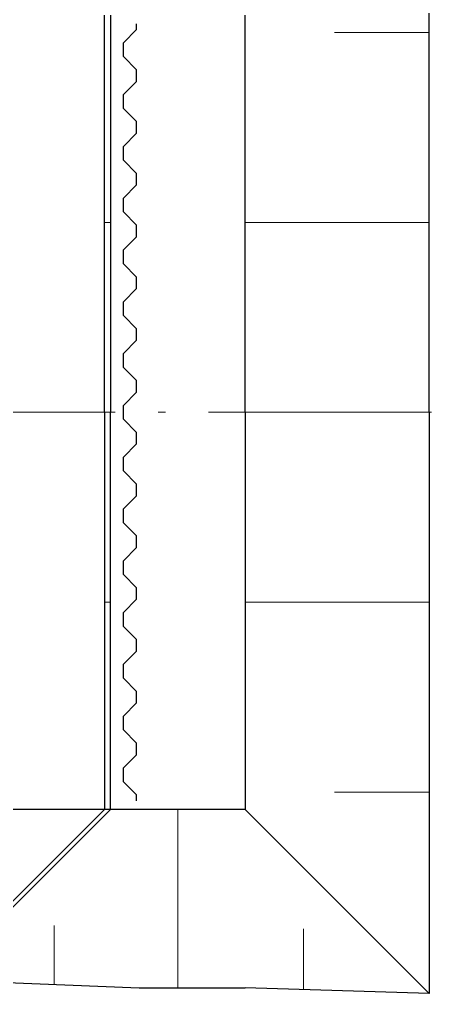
# Model space of a CAD drawing. Header units: millimetres. Extents: x -2078669 to -1085629, y -5987148 to 310365.
# Drawn here: x -1688735 to -1681229, y -2252053 to -2235128 of the extents above; entities that cross this region are included whole.
import ezdxf

# ---------------------------------------------------------------- set-up
doc = ezdxf.new("R2010")
doc.units = ezdxf.units.MM
doc.header["$LTSCALE"] = 500
doc.linetypes.add('SXF_一点短鎖線', pattern=[9.25, 6, -1.5, 0.25, -1.5])
doc.linetypes.add('SXF_跳び破線', pattern=[12, 6, -6])
for name, color, linetype, lineweight in [('D-BMK', 2, 'SXF_一点短鎖線', 13), ('D-BYP-STR1', 2, 'Continuous', 13), ('D-BYP-STR2', 6, 'Continuous', 25), ('D-BYP-STR4', 6, 'Continuous', 25)]:
    doc.layers.add(name, color=color, linetype=linetype, lineweight=lineweight)

msp = doc.modelspace()

# ---------------------------------------------------------------- linework, layer by layer
at = {"layer": 'D-BMK', "linetype": 'SXF_一点短鎖線'}
msp.add_line((-1622324.6, -2241952.7), (-1736237.2, -2241952.7), dxfattribs=at)
at = {"layer": 'D-BYP-STR1'}
for p, q in [((-1683264.5, -2235352.7), (-1681614.9, -2235352.7)), ((-1687155.9, -2238652.7), (-1687255.9, -2238652.7)), ((-1684814.5, -2238652.7), (-1681614.9, -2238652.7)), ((-1687205.9, -2241952.7), (-1687255.9, -2241952.7)), ((-1683214.7, -2241952.7), (-1681614.9, -2241952.7)), ((-1687155.9, -2245252.7), (-1687255.9, -2245252.7)), ((-1684814.5, -2245252.7), (-1681614.9, -2245252.7)), ((-1683264.5, -2248552.7), (-1681614.9, -2248552.7)), ((-1685985.2, -2248852.7), (-1685985.2, -2251952.7)), ((-1688135.2, -2251892.2), (-1688135.2, -2250870.2)), ((-1683800, -2251984.5), (-1683800, -2250925.9))]:
    msp.add_line(p, q, dxfattribs=at)
at = {"layer": 'D-BYP-STR2'}
for p, q in [((-1681614.9, -2241952.7), (-1681614.9, -2231852.7)), ((-1687255.9, -2241952.7), (-1687255.9, -2235052.7)), ((-1687155.9, -2235052.7), (-1687155.9, -2241952.7)), ((-1684814.5, -2241952.7), (-1684814.5, -2235052.7)), ((-1687255.9, -2241952.7), (-1687255.9, -2248852.7)), ((-1687155.9, -2248852.7), (-1687155.9, -2241952.7)), ((-1684814.5, -2241952.7), (-1684814.5, -2248852.7)), ((-1681614.9, -2241952.7), (-1681614.9, -2252052.7)), ((-1687155.9, -2248852.7), (-1690285.2, -2251982.1)), ((-1687255.9, -2248852.7), (-1690285.2, -2251882.1)), ((-1687255.9, -2248852.7), (-1690014.5, -2248852.7)), ((-1687155.9, -2248852.7), (-1687255.9, -2248852.7)), ((-1684814.5, -2248852.7), (-1687155.9, -2248852.7)), ((-1684814.5, -2248852.7), (-1681614.9, -2252052.7)), ((-1689097.3, -2251852.7), (-1686655.9, -2251952.7)), ((-1686655.9, -2251952.7), (-1684814.5, -2251952.7)), ((-1681614.9, -2252052.7), (-1684814.5, -2251952.7))]:
    msp.add_line(p, q, dxfattribs=at)
at = {"layer": 'D-BYP-STR4', "linetype": 'SXF_跳び破線', "ltscale": 0.2}
msp.add_lwpolyline([(-1686699.5, -2248702.7), (-1686699.5, -2248602.7), (-1686929.5, -2248372.7), (-1686929.5, -2248132.7), (-1686699.5, -2247902.7), (-1686699.5, -2247802.7), (-1686699.5, -2247702.7), (-1686929.5, -2247472.7), (-1686929.5, -2247232.7), (-1686699.5, -2247002.7), (-1686699.5, -2246902.7), (-1686699.5, -2246802.7), (-1686929.5, -2246572.7), (-1686929.5, -2246332.7), (-1686699.5, -2246102.7), (-1686699.5, -2246002.7), (-1686699.5, -2245902.7), (-1686929.5, -2245672.7), (-1686929.5, -2245432.7), (-1686699.5, -2245202.7), (-1686699.5, -2245102.7), (-1686699.5, -2245002.7), (-1686929.5, -2244772.7), (-1686929.5, -2244532.7), (-1686699.5, -2244302.7), (-1686699.5, -2244202.7), (-1686699.5, -2244102.7), (-1686929.5, -2243872.7), (-1686929.5, -2243632.7), (-1686699.5, -2243402.7), (-1686699.5, -2243302.7), (-1686699.5, -2243202.7), (-1686929.5, -2242972.7), (-1686929.5, -2242732.7), (-1686699.5, -2242502.7), (-1686699.5, -2242402.7), (-1686699.5, -2242302.7), (-1686929.5, -2242072.7), (-1686929.5, -2241832.7), (-1686699.5, -2241602.7), (-1686699.5, -2241502.7), (-1686699.5, -2241402.7), (-1686929.5, -2241172.7), (-1686929.5, -2240932.7), (-1686699.5, -2240702.7), (-1686699.5, -2240602.7), (-1686699.5, -2240502.7), (-1686929.5, -2240272.7), (-1686929.5, -2240032.7), (-1686699.5, -2239802.7), (-1686699.5, -2239702.7), (-1686699.5, -2239602.7), (-1686929.5, -2239372.7), (-1686929.5, -2239132.7), (-1686699.5, -2238902.7), (-1686699.5, -2238802.7), (-1686699.5, -2238702.7), (-1686929.5, -2238472.7), (-1686929.5, -2238232.7), (-1686699.5, -2238002.7), (-1686699.5, -2237902.7), (-1686699.5, -2237802.7), (-1686929.5, -2237572.7), (-1686929.5, -2237332.7), (-1686699.5, -2237102.7), (-1686699.5, -2237002.7), (-1686699.5, -2236902.7), (-1686929.5, -2236672.7), (-1686929.5, -2236432.7), (-1686699.5, -2236202.7), (-1686699.5, -2236102.7), (-1686699.5, -2236002.7), (-1686929.5, -2235772.7), (-1686929.5, -2235532.7), (-1686699.5, -2235302.7), (-1686699.5, -2235202.7)], dxfattribs=at)

doc.saveas('drawing.dxf')
